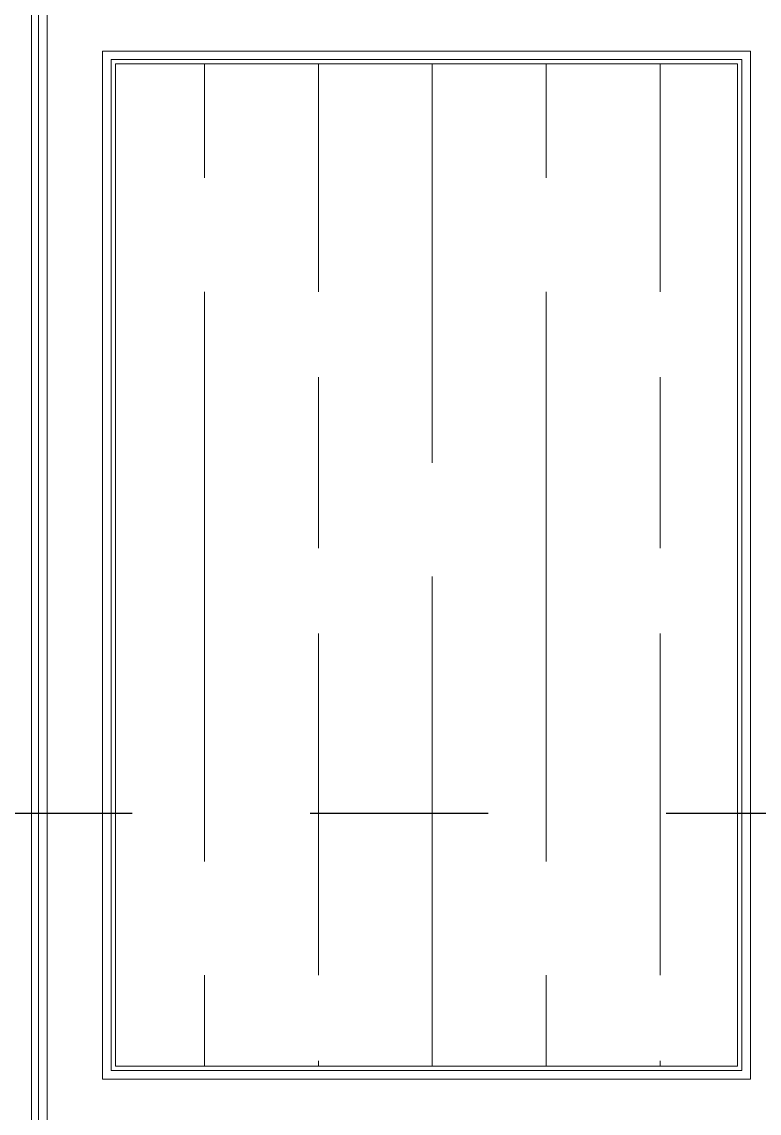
# Model space of a CAD drawing. Header units: inches. Extents: x -12478 to 399182, y -16583 to 525552.
# Drawn here: x 14045 to 14563, y 941 to 1707 of the extents above; entities that cross this region are included whole.
import ezdxf

# ---------------------------------------------------------------- set-up
doc = ezdxf.new("R2010")
doc.units = ezdxf.units.IN
doc.header["$LTSCALE"] = 1000
doc.header["$MEASUREMENT"] = 0
doc.linetypes.add('XREF-V2-GF_COLS$0$XREF-V-COLS-GF$0$CENTER2', pattern=[1.125, 0.75, -0.125, 0.125, -0.125])
doc.layers.add('8', color=8, linetype='Continuous')
doc.layers.add('WOOD', color=23, linetype='Continuous')
doc.layers.add('DIM 2', color=3, linetype='Continuous', lineweight=18)

# ---------------------------------------------------------------- blocks, each defined once
blk = doc.blocks.new('WD-13 NEW')
at = {"layer": '8', "lineweight": 0}
h = blk.add_hatch(dxfattribs=at)
h.set_pattern_fill('GOST_WOOD', color=256, scale=40)
h.set_pattern_definition([(90, (407746.27, 110557.24), (-240, -1e-14), [400, -80]), (90, (407666.27, 110477.24), (-240, -1e-14), [240, -60, 120, -60]), (90, (407586.27, 110357.24), (-240, -1e-14), [400, -80])])
h.paths.add_polyline_path([(372543.87, 110233.87), (373035.87, 110233.87), (373035.87, 110937.87), (372543.87, 110937.87)])
at = {"layer": 'WOOD', "lineweight": 0}
for points in [[(373094.87, 109460.87), (372539.87, 109460.87), (372539.87, 111750.87), (373094.87, 111750.87)], [(373089.87, 109465.87), (372544.87, 109465.87), (372544.87, 111745.87), (373089.87, 111745.87)], [(373083.87, 109471.87), (372550.87, 109471.87), (372550.87, 111739.87), (373083.87, 111739.87)], [(372589.87, 110224.87), (372589.87, 110946.87), (373044.87, 110946.87), (373044.87, 110224.87)], [(372595.85, 110230.85), (372595.85, 110940.88), (373038.88, 110940.88), (373038.88, 110230.85)], [(372598.87, 110233.87), (372598.87, 110937.87), (373035.87, 110937.87), (373035.87, 110233.87)]]:
    blk.add_lwpolyline(points, close=True, dxfattribs=at)

msp = doc.modelspace()

# ---------------------------------------------------------------- linework, layer by layer
at = {"layer": 'Defpoints', "linetype": 'XREF-V2-GF_COLS$0$XREF-V-COLS-GF$0$CENTER2'}
msp.add_line((997.93, 1151.21), (18391.34, 1151.21), dxfattribs=at)

# ---------------------------------------------------------------- block references
at = {"layer": 'DIM 2', "xscale": -1, "rotation": 359.9999999999999}
msp.add_blockref('WD-13 NEW', (387146.89, -109260.33, 0), dxfattribs=at)

doc.saveas('drawing.dxf')
